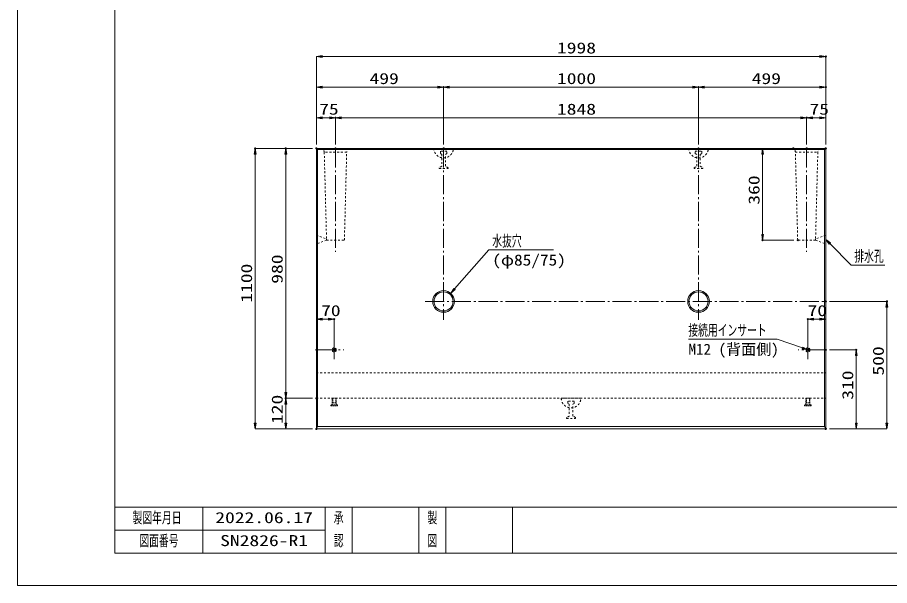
# Model space of a CAD drawing. Units: millimetres, scale not verified. Extents: x 0 to 6300, y 0 to 4455.
# Drawn here: x 0 to 3421, y 0 to 2228 of the extents above; entities that cross this region are included whole.
import ezdxf
from ezdxf.enums import TextEntityAlignment as Align

# ---------------------------------------------------------------- set-up
doc = ezdxf.new("R2010")
doc.units = ezdxf.units.MM
doc.header["$LTSCALE"] = 10
doc.header["$PDMODE"] = 32
doc.header["$PDSIZE"] = 5
for name, pattern in [('USER1', [10.5, 7.5, -1.125, 0.75, -1.125]), ('USER2', [1.5, 0.75, -0.75]), ('USER3', [0.75, 0.5, -0.25])]:
    doc.linetypes.add(name, pattern=pattern)
for name, color, linetype, lineweight in [('0_11', 7, 'USER2', 13), ('Defpoints_2', 7, 'Continuous', 13), ('S-1', 2, 'Continuous', 13), ('S-4', 4, 'USER3', 13), ('S-Dim', 1, 'Continuous', 13), ('S-Txt', 7, 'Continuous', 13), ('TTL-FRAM', 3, 'Continuous', 13), ('TTL-LINE', 2, 'Continuous', 13), ('TTL-TXT', 2, 'Continuous', 13)]:
    doc.layers.add(name, color=color, linetype=linetype, lineweight=lineweight)
doc.styles.add('ＭＳ ゴシック', font='')
doc.styles.get('ＭＳ ゴシック').set_extended_font_data('MS Gothic')

# ---------------------------------------------------------------- blocks, each defined once
blk = doc.blocks.new('A$Cb643a5cb')
at = {"color": 2, "linetype": 'USER2', "lineweight": 13}
blk.add_line((77, 79), (0, 79), dxfattribs=at)
at = {"color": 4, "linetype": 'USER2', "lineweight": 13}
for p, q in [((51, 68), (26, 68)), ((26, 68), (26, 58.5)), ((26, 58.5), (31.5, 55.5)), ((31.5, 55.5), (31.5, 9.6)), ((45.5, 55.5), (51, 58.5)), ((45.5, 9.6), (45.5, 55.5)), ((51, 58.5), (51, 68)), ((31.5, 9.6), (21, 3.2)), ((21, 3.2), (21, 0)), ((21, 0), (56, 0)), ((56, 3.2), (45.5, 9.6)), ((56, 0), (56, 3.2))]:
    blk.add_line(p, q, dxfattribs=at)
at = {"color": 2, "linetype": 'USER2', "lineweight": 13}
blk.add_arc((38.5, 80), 38.5, 181.5077, 358.4923, dxfattribs=at)

msp = doc.modelspace()

# ---------------------------------------------------------------- hatches: boundary and pattern name
at = {"layer": 'S-Dim'}
for points in [[(1195, 2077.89), (1195, 2070.39), (1172.5, 2074.14)], [(3148, 2077.89), (3148, 2070.39), (3170.5, 2074.14)], [(1195, 1957.89), (1195, 1950.39), (1172.5, 1954.14)], [(1649, 1957.89), (1649, 1950.39), (1671.5, 1954.14)], [(1694, 1957.89), (1694, 1950.39), (1671.5, 1954.14)], [(2649, 1957.89), (2649, 1950.39), (2671.5, 1954.14)], [(2694, 1957.89), (2694, 1950.39), (2671.5, 1954.14)], [(3148, 1957.89), (3148, 1950.39), (3170.5, 1954.14)], [(1195, 1837.89), (1195, 1830.39), (1172.5, 1834.14)], [(1225, 1837.89), (1225, 1830.39), (1247.5, 1834.14)], [(1270, 1837.89), (1270, 1830.39), (1247.5, 1834.14)], [(3073, 1837.89), (3073, 1830.39), (3095.5, 1834.14)], [(3118, 1837.89), (3118, 1830.39), (3095.5, 1834.14)], [(3148, 1837.89), (3148, 1830.39), (3170.5, 1834.14)], [(928.75, 1691.64), (936.25, 1691.64), (932.5, 1714.14)], [(1048.75, 1691.64), (1056.25, 1691.64), (1052.5, 1714.14)], [(2919.25, 1691.64), (2926.75, 1691.64), (2923, 1714.14)], [(2919.25, 1376.64), (2926.75, 1376.64), (2923, 1354.14)], [(3183.76, 1338.08), (3170.5, 1356.64), (3189.06, 1343.38)], [(1717.32, 1160.4), (1699.62, 1146.01), (1711.69, 1165.36)], [(3406.75, 1091.64), (3414.25, 1091.64), (3410.5, 1114.14)], [(1195, 1047.89), (1195, 1040.39), (1172.5, 1044.14)], [(1220, 1047.89), (1220, 1040.39), (1242.5, 1044.14)], [(3123, 1047.89), (3123, 1040.39), (3100.5, 1044.14)], [(3148, 1047.89), (3148, 1040.39), (3170.5, 1044.14)], [(3286.75, 901.64), (3294.25, 901.64), (3290.5, 924.14)], [(1048.75, 756.64), (1056.25, 756.64), (1052.5, 734.14)], [(1048.75, 711.64), (1056.25, 711.64), (1052.5, 734.14)], [(928.75, 636.64), (936.25, 636.64), (932.5, 614.14)], [(1048.75, 636.64), (1056.25, 636.64), (1052.5, 614.14)], [(3286.75, 636.64), (3294.25, 636.64), (3290.5, 614.14)], [(3406.75, 636.64), (3414.25, 636.64), (3410.5, 614.14)]]:
    msp.add_hatch(color=256, dxfattribs=at).paths.add_polyline_path(points)
at = {"layer": 'S-Txt'}
msp.add_hatch(color=256, dxfattribs=at).paths.add_polyline_path([(3080.51, 935.12), (3100.5, 924.14), (3078.03, 928.04)])

# ---------------------------------------------------------------- linework, layer by layer
at = {"layer": '0_11', "color": 2}
msp.add_line((2633, 1714.14), (2710, 1714.14), dxfattribs=at)
at = {"layer": '0_11', "color": 4}
for p, q in [((2659, 1693.64), (2659, 1703.14)), ((2659, 1703.14), (2684, 1703.14)), ((2664.5, 1690.64), (2659, 1693.64)), ((2664.5, 1644.74), (2664.5, 1690.64)), ((2684, 1693.64), (2678.5, 1690.64)), ((2678.5, 1690.64), (2678.5, 1644.74)), ((2684, 1703.14), (2684, 1693.64)), ((2654, 1638.34), (2664.5, 1644.74)), ((2678.5, 1644.74), (2689, 1638.34)), ((2654, 1635.14), (2654, 1638.34)), ((2689, 1635.14), (2654, 1635.14)), ((2689, 1638.34), (2689, 1635.14))]:
    msp.add_line(p, q, dxfattribs=at)
at = {"layer": '0_11', "linetype": 'Continuous'}
for centre, radius in [((1671.5, 1114.14), 42.5), ((1671.5, 1114.14), 37.5), ((2671.5, 1114.14), 42.5), ((2671.5, 1114.14), 37.5)]:
    msp.add_circle(centre, radius, dxfattribs=at)
at = {"layer": '0_11', "color": 2}
msp.add_arc((2671.5, 1715.15), 38.51, 181.50769, 358.49231, dxfattribs=at)
at = {"layer": 'Defpoints_2'}
for p, q in [((0, 4455), (0, 0)), ((0, 0), (6300, 0))]:
    msp.add_line(p, q, dxfattribs=at)
for p in [(3170.5, 2074.14), (1671.5, 1954.14), (2671.5, 1954.14), (3170.5, 1954.14), (1247.5, 1834.14), (3095.5, 1834.14), (3095.5, 1834.14), (932.5, 1714.14), (1052.5, 1714.14), (1172.5, 1714.14), (1172.5, 1714.14), (1172.5, 1714.14), (1172.5, 1714.14), (1172.5, 1714.14), (1247.5, 1714.14), (1247.5, 1714.14), (1671.5, 1714.14), (1671.5, 1714.14), (2671.5, 1714.14), (2671.5, 1714.14), (3043, 1714.14), (3095.5, 1714.14), (3095.5, 1714.14), (3170.5, 1714.14), (3170.5, 1714.14), (3170.5, 1714.14), (2923, 1354.14), (3060.5, 1354.14), (3170.5, 1114.14), (3410.5, 1114.14), (1242.5, 1044.14), (3100.5, 1044.14), (1172.5, 924.14), (1242.5, 924.14), (3100.5, 924.14), (3170.5, 924.14), (3170.5, 924.14), (3290.5, 924.14), (1052.5, 734.14), (1172.5, 734.14), (1172.5, 734.14), (1172.5, 614.14), (1172.5, 614.14), (3170.5, 614.14), (3170.5, 614.14)]:
    msp.add_point(p, dxfattribs=at)
at = {"layer": 'S-1'}
for p, q in [((1172.5, 1714.14), (3170.5, 1714.14)), ((1172.5, 614.14), (1172.5, 1714.14)), ((1172.5, 1714.14), (1177.5, 1709.14)), ((3170.5, 1714.14), (3165.5, 1709.14)), ((3170.5, 1714.14), (3170.5, 614.14)), ((1177.5, 1709.14), (3165.5, 1709.14)), ((1177.5, 1709.14), (1177.5, 623.14)), ((3165.5, 1709.14), (3165.5, 623.14)), ((1177.5, 623.14), (1172.5, 614.14)), ((1177.5, 623.14), (3165.5, 623.14)), ((3165.5, 623.14), (3170.5, 614.14)), ((3170.5, 614.14), (1172.5, 614.14))]:
    msp.add_line(p, q, dxfattribs=at)
at = {"layer": 'S-1', "linetype": 'USER2'}
for p, q in [((1300, 1714.14), (1195, 1714.14)), ((3043, 1714.14), (3148, 1714.14)), ((3055.5, 1710.94), (3135.5, 1710.94)), ((1203.5, 1699.14), (1212.5, 1354.14)), ((1291.5, 1699.14), (1203.5, 1699.14)), ((1282.5, 1354.14), (1291.5, 1699.14)), ((3060.5, 1354.14), (3051.5, 1699.14)), ((3051.5, 1699.14), (3139.5, 1699.14)), ((3139.5, 1699.14), (3130.5, 1354.14)), ((1172.5, 1374.14), (1212.37, 1359.14)), ((1172.5, 1339.14), (1172.5, 1374.14)), ((3170.5, 1374.14), (3130.63, 1359.14)), ((3170.5, 1339.14), (3170.5, 1374.14)), ((1212.37, 1354.14), (1172.5, 1339.14)), ((1212.37, 1359.14), (1212.37, 1354.14)), ((1212.5, 1354.14), (1282.5, 1354.14)), ((3130.5, 1354.14), (3060.5, 1354.14)), ((3130.63, 1359.14), (3130.63, 1354.14)), ((3130.63, 1354.14), (3170.5, 1339.14)), ((1172.5, 834.14), (3170.5, 834.14)), ((1172.5, 734.14), (3170.5, 734.14))]:
    msp.add_line(p, q, dxfattribs=at)
for centre, start, end in [((1183.55, 1697.74), 4.00625, 55.07131), ((1311.45, 1697.74), 124.92869, 175.99375), ((3031.55, 1697.74), 4.00625, 55.07131), ((3159.45, 1697.74), 124.92869, 175.99375)]:
    msp.add_arc(centre, 20, start, end, dxfattribs=at)
at = {"layer": 'S-4'}
for p, q in [((1234.75, 734.14), (1234.25, 733.64)), ((1234.25, 733.64), (1234.25, 710.14)), ((1250.25, 734.14), (1234.75, 734.14)), ((1236.5, 734.14), (1236.5, 717.08)), ((1248.5, 717.08), (1248.5, 734.14)), ((1250.75, 733.64), (1250.25, 734.14)), ((1250.75, 710.14), (1250.75, 733.64)), ((3092.25, 733.64), (3092.75, 734.14)), ((3092.25, 710.14), (3092.25, 733.64)), ((3092.75, 734.14), (3108.25, 734.14)), ((3094.5, 717.08), (3094.5, 734.14)), ((3106.5, 734.14), (3106.5, 717.08)), ((3108.25, 734.14), (3108.75, 733.64)), ((3108.75, 733.64), (3108.75, 710.14)), ((1229.75, 707.14), (1229.75, 705.14)), ((1232.25, 708.14), (1230.75, 708.14)), ((1230.75, 704.14), (1254.25, 704.14)), ((1232.25, 708.14), (1252.75, 708.14)), ((1236.5, 717.08), (1237.45, 716.14)), ((1237.45, 716.14), (1247.55, 716.14)), ((1247.55, 716.14), (1248.5, 717.08)), ((1254.25, 708.14), (1252.75, 708.14)), ((1255.25, 705.14), (1255.25, 707.14)), ((3087.75, 705.14), (3087.75, 707.14)), ((3088.75, 708.14), (3090.25, 708.14)), ((3112.25, 704.14), (3088.75, 704.14)), ((3110.75, 708.14), (3090.25, 708.14)), ((3095.45, 716.14), (3094.5, 717.08)), ((3105.55, 716.14), (3095.45, 716.14)), ((3106.5, 717.08), (3105.55, 716.14)), ((3110.75, 708.14), (3112.25, 708.14)), ((3113.25, 707.14), (3113.25, 705.14))]:
    msp.add_line(p, q, dxfattribs=at)
at = {"layer": 'S-4', "linetype": 'USER2'}
for centre, radius in [((1242.5, 924.14), 8.25), ((1242.5, 924.14), 6), ((3100.5, 924.14), 8.25), ((3100.5, 924.14), 6)]:
    msp.add_circle(centre, radius, dxfattribs=at)
at = {"layer": 'S-4'}
for centre, radius, start, end in [((1230.75, 707.14), 1, 90, 180), ((1230.75, 705.14), 1, 180, 270), ((1232.25, 710.14), 2, 270, 0), ((1252.75, 710.14), 2, 180, 270), ((1254.25, 707.14), 1, 0, 90), ((1254.25, 705.14), 1, 270, 0), ((3088.75, 707.14), 1, 90, 180), ((3088.75, 705.14), 1, 180, 270), ((3090.25, 710.14), 2, 270, 0), ((3110.75, 710.14), 2, 180, 270), ((3112.25, 707.14), 1, 0, 90), ((3112.25, 705.14), 1, 270, 0)]:
    msp.add_arc(centre, radius, start, end, dxfattribs=at)
at = {"layer": 'S-Dim'}
for p, q in [((1172.5, 1729.14), (1172.5, 2074.14)), ((1195, 2074.14), (3148, 2074.14)), ((3170.5, 1729.14), (3170.5, 2074.14)), ((1172.5, 1729.14), (1172.5, 1954.14)), ((1195, 1954.14), (1649, 1954.14)), ((1671.5, 1729.14), (1671.5, 1954.14)), ((1671.5, 1729.14), (1671.5, 1954.14)), ((1694, 1954.14), (2649, 1954.14)), ((2671.5, 1729.14), (2671.5, 1954.14)), ((2671.5, 1729.14), (2671.5, 1954.14)), ((2694, 1954.14), (3148, 1954.14)), ((3170.5, 1729.14), (3170.5, 1954.14)), ((1172.5, 1729.14), (1172.5, 1834.14)), ((1195, 1834.14), (1225, 1834.14)), ((1247.5, 1729.14), (1247.5, 1834.14)), ((1247.5, 1729.14), (1247.5, 1834.14)), ((1270, 1834.14), (3073, 1834.14)), ((3095.5, 1729.14), (3095.5, 1834.14)), ((3095.5, 1729.14), (3095.5, 1834.14)), ((3148, 1834.14), (3118, 1834.14)), ((3170.5, 1729.14), (3170.5, 1834.14)), ((1157.5, 1714.14), (932.5, 1714.14)), ((1157.5, 1714.14), (1052.5, 1714.14)), ((3028, 1714.14), (2923, 1714.14)), ((932.5, 636.64), (932.5, 1691.64)), ((1052.5, 756.64), (1052.5, 1691.64)), ((2923, 1691.64), (2923, 1376.64)), ((3045.5, 1354.14), (2923, 1354.14)), ((3186.41, 1340.73), (3270.5, 1256.64)), ((1714.51, 1162.88), (1849.62, 1316.01)), ((1849.62, 1316.01), (1855.02, 1316.01)), ((1855.02, 1316.01), (2102.52, 1316.01)), ((3270.5, 1256.64), (3275.9, 1256.64)), ((3275.9, 1256.64), (3402.71, 1256.64)), ((3185.5, 1114.14), (3410.5, 1114.14)), ((3410.5, 636.64), (3410.5, 1091.64)), ((1172.5, 939.14), (1172.5, 1044.14)), ((1195, 1044.14), (1220, 1044.14)), ((1242.5, 939.14), (1242.5, 1044.14)), ((3100.5, 939.14), (3100.5, 1044.14)), ((3148, 1044.14), (3123, 1044.14)), ((3170.5, 939.14), (3170.5, 1044.14)), ((3185.5, 924.14), (3290.5, 924.14)), ((3290.5, 636.64), (3290.5, 901.64)), ((1157.5, 734.14), (1052.5, 734.14)), ((1157.5, 734.14), (1052.5, 734.14)), ((1052.5, 636.64), (1052.5, 711.64)), ((1157.5, 614.14), (932.5, 614.14)), ((1157.5, 614.14), (1052.5, 614.14)), ((3185.5, 614.14), (3290.5, 614.14)), ((3185.5, 614.14), (3410.5, 614.14))]:
    msp.add_line(p, q, dxfattribs=at)
at = {"layer": 'S-Dim', "linetype": 'USER1'}
for p, q in [((1247.5, 1714.14), (1247.5, 1309.14)), ((1671.5, 1714.14), (1671.5, 1605.14)), ((1671.5, 1714.14), (1671.5, 1605.14)), ((1671.5, 1714.14), (1671.5, 1041.64)), ((2671.5, 1714.14), (2671.5, 1605.14)), ((2671.5, 1714.14), (2671.5, 1605.14)), ((2671.5, 1714.14), (2671.5, 1041.64)), ((3095.5, 1714.14), (3095.5, 1309.14)), ((1599, 1114.14), (3170.5, 1114.14)), ((1242.5, 962.39), (1242.5, 885.89)), ((3100.5, 962.39), (3100.5, 885.89)), ((1172.5, 924.14), (1280.75, 924.14)), ((3170.5, 924.14), (3062.25, 924.14))]:
    msp.add_line(p, q, dxfattribs=at)
at = {"layer": 'S-Dim'}
for points in [[(1195, 2077.89), (1195, 2070.39), (1172.5, 2074.14)], [(3148, 2077.89), (3148, 2070.39), (3170.5, 2074.14)], [(1195, 1957.89), (1195, 1950.39), (1172.5, 1954.14)], [(1649, 1957.89), (1649, 1950.39), (1671.5, 1954.14)], [(1694, 1957.89), (1694, 1950.39), (1671.5, 1954.14)], [(2649, 1957.89), (2649, 1950.39), (2671.5, 1954.14)], [(2694, 1957.89), (2694, 1950.39), (2671.5, 1954.14)], [(3148, 1957.89), (3148, 1950.39), (3170.5, 1954.14)], [(1195, 1837.89), (1195, 1830.39), (1172.5, 1834.14)], [(1225, 1837.89), (1225, 1830.39), (1247.5, 1834.14)], [(1270, 1837.89), (1270, 1830.39), (1247.5, 1834.14)], [(3073, 1837.89), (3073, 1830.39), (3095.5, 1834.14)], [(3118, 1837.89), (3118, 1830.39), (3095.5, 1834.14)], [(3148, 1837.89), (3148, 1830.39), (3170.5, 1834.14)], [(928.75, 1691.64), (936.25, 1691.64), (932.5, 1714.14)], [(1048.75, 1691.64), (1056.25, 1691.64), (1052.5, 1714.14)], [(2919.25, 1691.64), (2926.75, 1691.64), (2923, 1714.14)], [(2919.25, 1376.64), (2926.75, 1376.64), (2923, 1354.14)], [(3183.76, 1338.08), (3170.5, 1356.64), (3189.06, 1343.38)], [(1717.32, 1160.4), (1699.62, 1146.01), (1711.69, 1165.36)], [(3406.75, 1091.64), (3414.25, 1091.64), (3410.5, 1114.14)], [(1195, 1047.89), (1195, 1040.39), (1172.5, 1044.14)], [(1220, 1047.89), (1220, 1040.39), (1242.5, 1044.14)], [(3123, 1047.89), (3123, 1040.39), (3100.5, 1044.14)], [(3148, 1047.89), (3148, 1040.39), (3170.5, 1044.14)], [(3286.75, 901.64), (3294.25, 901.64), (3290.5, 924.14)], [(1048.75, 756.64), (1056.25, 756.64), (1052.5, 734.14)], [(1048.75, 711.64), (1056.25, 711.64), (1052.5, 734.14)], [(928.75, 636.64), (936.25, 636.64), (932.5, 614.14)], [(1048.75, 636.64), (1056.25, 636.64), (1052.5, 614.14)], [(3286.75, 636.64), (3294.25, 636.64), (3290.5, 614.14)], [(3406.75, 636.64), (3414.25, 636.64), (3410.5, 614.14)]]:
    msp.add_lwpolyline(points, close=True, dxfattribs=at)
at = {"layer": 'S-Txt'}
for p, q in [((2632.29, 966.22), (2975.1, 966.22)), ((2980.5, 966.22), (2975.1, 966.22)), ((3079.27, 931.58), (2980.5, 966.22))]:
    msp.add_line(p, q, dxfattribs=at)
msp.add_lwpolyline([(3080.51, 935.12), (3100.5, 924.14), (3078.03, 928.04)], close=True, dxfattribs=at)
at = {"layer": 'TTL-FRAM'}
for p, q in [((382.5, 127.5), (382.5, 4132.5)), ((382.5, 307.5), (6007.5, 307.5)), ((487.5, 127.5), (382.5, 127.5)), ((907.5, 127.5), (487.5, 127.5)), ((1222.5, 127.5), (907.5, 127.5)), ((1642.5, 127.5), (1222.5, 127.5)), ((1747.5, 127.5), (1642.5, 127.5)), ((2010, 127.5), (1747.5, 127.5)), ((2115, 127.5), (2010, 127.5)), ((2377.5, 127.5), (2115, 127.5)), ((3727.5, 127.5), (2377.5, 127.5))]:
    msp.add_line(p, q, dxfattribs=at)
at = {"layer": 'TTL-LINE'}
for p, q in [((727.5, 127.5), (727.5, 307.5)), ((1207.5, 127.5), (1207.5, 307.5)), ((1312.5, 127.5), (1312.5, 307.5)), ((1575, 127.5), (1575, 307.5)), ((1680, 127.5), (1680, 307.5)), ((1942.5, 127.5), (1942.5, 307.5)), ((382.5, 217.5), (727.5, 217.5)), ((1207.5, 217.5), (727.5, 217.5))]:
    msp.add_line(p, q, dxfattribs=at)

# ---------------------------------------------------------------- block references
at = {"layer": '0_11'}
for p in [(1633, 1635.14), (2133, 655.14)]:
    msp.add_blockref('A$Cb643a5cb', p, dxfattribs=at)

# ---------------------------------------------------------------- texts
at = {"layer": 'S-Dim', "style": 'ＭＳ ゴシック'}
for s, width, p in [('1998', 1.3, (2116.3, 2073.31)), ('499', 1.3, (1381.2, 1953.31)), ('1000', 1.3, (2116.3, 1953.31)), ('499', 1.3, (2880.2, 1953.31)), ('75', 1.3, (1183.6, 1833.31)), ('1848', 1.3, (2116.3, 1833.31)), ('75', 1.3, (3106.6, 1833.31)), ('水抜穴', 0.65, (1862.52, 1316.68)), ('(φ85/75)', 1.15, (1862.52, 1241.68)), ('排水孔', 0.65, (3282.71, 1257.31)), ('70', 1.3, (1191.1, 1043.31)), ('70', 1.3, (3099.1, 1043.31))]:
    msp.add_text(s, height=43.3, dxfattribs=dict(at, width=width)).set_placement(p, align=Align.BOTTOM_LEFT)
at = {"layer": 'S-Dim', "style": 'ＭＳ ゴシック', "width": 1.3}
for s, p in [('360', (2923.83, 1493.34)), ('980', (1053.33, 1183.34)), ('1100', (933.33, 1108.94)), ('500', (3411.33, 823.34)), ('310', (3291.33, 728.34)), ('120', (1053.33, 633.34))]:
    msp.add_text(s, height=43.3, rotation=90, dxfattribs=at).set_placement(p, align=Align.BOTTOM_LEFT)
at = {"layer": 'S-Txt', "style": 'ＭＳ ゴシック', "width": 0.65}
msp.add_text('接続用インサート', height=43.3, dxfattribs=at).set_placement((2631.6, 966.89), align=Align.BOTTOM_LEFT)
at = {"layer": 'S-Txt', "style": 'ＭＳ ゴシック'}
msp.add_text('M12 (背面側)', height=43.3, dxfattribs=at).set_placement((2632.29, 891.89), align=Align.BOTTOM_LEFT)
at = {"layer": 'TTL-TXT', "color": 1, "style": 'ＭＳ ゴシック'}
for s, width, p in [('製図年月日', 0.65, (547.5, 231.67)), ('2022.06.17', 1.3, (967.5, 231.67)), ('図面番号', 0.65, (555, 141.67)), ('SN2826-R1', 1.3, (967.5, 141.67))]:
    msp.add_text(s, height=43.3, dxfattribs=dict(at, width=width)).set_placement(p, align=Align.BOTTOM_CENTER)
at = {"layer": 'TTL-TXT', "style": 'ＭＳ ゴシック', "width": 0.65}
for s, p in [('承', (1260, 231.67)), ('製', (1627.5, 231.67)), ('認', (1260, 141.67)), ('図', (1627.5, 141.67))]:
    msp.add_text(s, height=43.3, dxfattribs=at).set_placement(p, align=Align.BOTTOM_CENTER)

doc.saveas('drawing.dxf')
